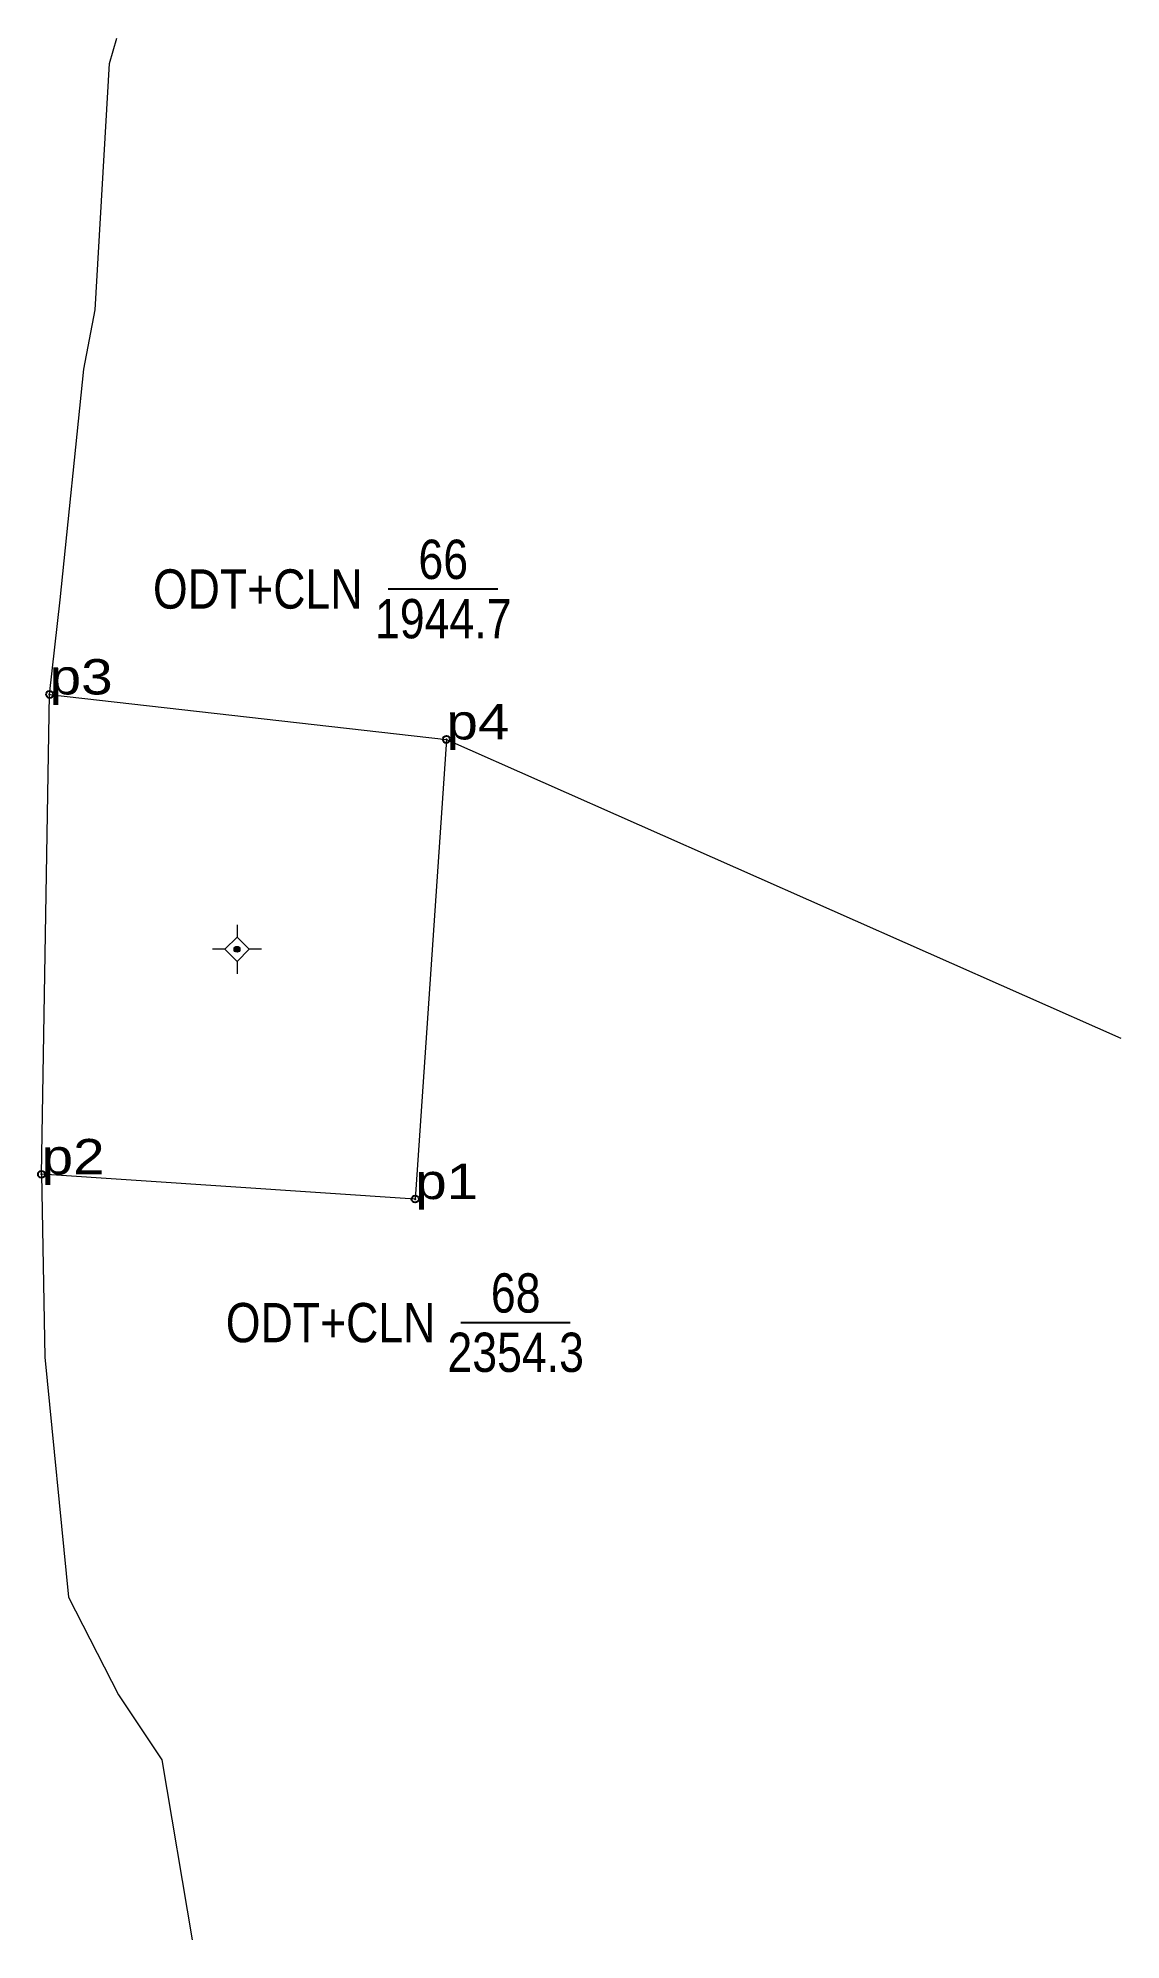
# Model space of a CAD drawing. Header units: metres. Extents: x 550904.3 to 550959.5, y 1838778.7 to 1838875.6.
import ezdxf
from ezdxf.enums import TextEntityAlignment as Align

# ---------------------------------------------------------------- set-up
doc = ezdxf.new("R2010")
doc.units = ezdxf.units.M
doc.header["$LTSCALE"] = 0.72
doc.header["$PDMODE"] = 32
doc.header["$PDSIZE"] = 0.36
for name, color, linetype, lineweight in [('10', 7, 'Continuous', 13), ('11', 7, 'Continuous', 13), ('13', 7, 'Continuous', 25), ('31', 7, 'Continuous', 13), ('61', 7, 'Continuous', 13)]:
    doc.layers.add(name, color=color, linetype=linetype, lineweight=lineweight)
doc.layers.add('12', color=7, linetype='Continuous')
doc.layers.add('7', color=7, linetype='Continuous')

msp = doc.modelspace()

# ---------------------------------------------------------------- hatches: boundary and pattern name
at = {"layer": '11'}
msp.add_hatch(color=256, dxfattribs=at).paths.add_polyline_path([(550914.597, 1838829.167, 1), (550914.297, 1838829.167, 1)])

# ---------------------------------------------------------------- linework, layer by layer
at = {"layer": '10'}
msp.add_line((550904.49, 1838817.71), (550904.9, 1838842.14), dxfattribs=at)
msp.add_lwpolyline([(550904.9, 1838842.14), (550925.11, 1838839.85), (550923.52, 1838816.45), (550904.49, 1838817.71)], dxfattribs=at)
at = {"layer": '11'}
for p, q in [((550914.45, 1838830.42), (550914.45, 1838829.79)), ((550913.82, 1838829.17), (550913.2, 1838829.17)), ((550915.7, 1838829.17), (550915.07, 1838829.17)), ((550914.45, 1838828.54), (550914.45, 1838827.92))]:
    msp.add_line(p, q, dxfattribs=at)
msp.add_lwpolyline([(550914.45, 1838829.79), (550913.82, 1838829.17), (550914.45, 1838828.54), (550915.07, 1838829.17)], close=True, dxfattribs=at)
msp.add_circle((550914.447, 1838829.167), 0.15, dxfattribs=at)
at = {"layer": '13'}
for p, q in [((550922.15, 1838847.51), (550927.73, 1838847.51)), ((550925.85, 1838810.16), (550931.41, 1838810.16))]:
    msp.add_line(p, q, dxfattribs=at)
at = {"layer": '31'}
for points in [[(550904.9, 1838842.14), (550905.44, 1838846.95), (550906.65, 1838858.71), (550907.22, 1838861.73), (550907.95, 1838874.27), (550908.32, 1838875.56)], [(550904.49, 1838817.71), (550904.65, 1838808.4), (550905.86, 1838796.18), (550908.41, 1838791.21), (550910.61, 1838787.9), (550912.16, 1838778.73)]]:
    msp.add_lwpolyline(points, dxfattribs=at)
at = {"layer": '61'}
msp.add_line((550925.11, 1838839.85), (550959.47, 1838824.64), dxfattribs=at)
at = {"layer": '7'}
for p in [(550904.9, 1838842.14), (550925.11, 1838839.85), (550904.49, 1838817.71), (550923.52, 1838816.45)]:
    msp.add_point(p, dxfattribs=at)

# ---------------------------------------------------------------- texts
at = {"layer": '12', "width": 1.2}
for s, p in [('p3', (550904.9, 1838842.14)), ('p3', (550904.9, 1838842.14)), ('p4', (550925.11, 1838839.85)), ('p4', (550925.11, 1838839.85)), ('p2', (550904.49, 1838817.71)), ('p2', (550904.49, 1838817.71)), ('p1', (550923.52, 1838816.45)), ('p1', (550923.52, 1838816.45))]:
    msp.add_text(s, height=1.8, dxfattribs=at).set_placement(p)
at = {"layer": '13', "width": 0.85}
for s, p in [('66', (550924.95, 1838848.02)), ('1944.7', (550924.95, 1838845)), ('68', (550928.64, 1838810.67)), ('2354.3', (550928.64, 1838807.65))]:
    msp.add_text(s, height=2, dxfattribs=at).set_placement(p, align=Align.CENTER)
for p in [(550921.47, 1838846.51), (550925.18, 1838809.16)]:
    msp.add_text('ODT+CLN ', height=2, dxfattribs=at).set_placement(p, align=Align.RIGHT)

doc.saveas('drawing.dxf')
